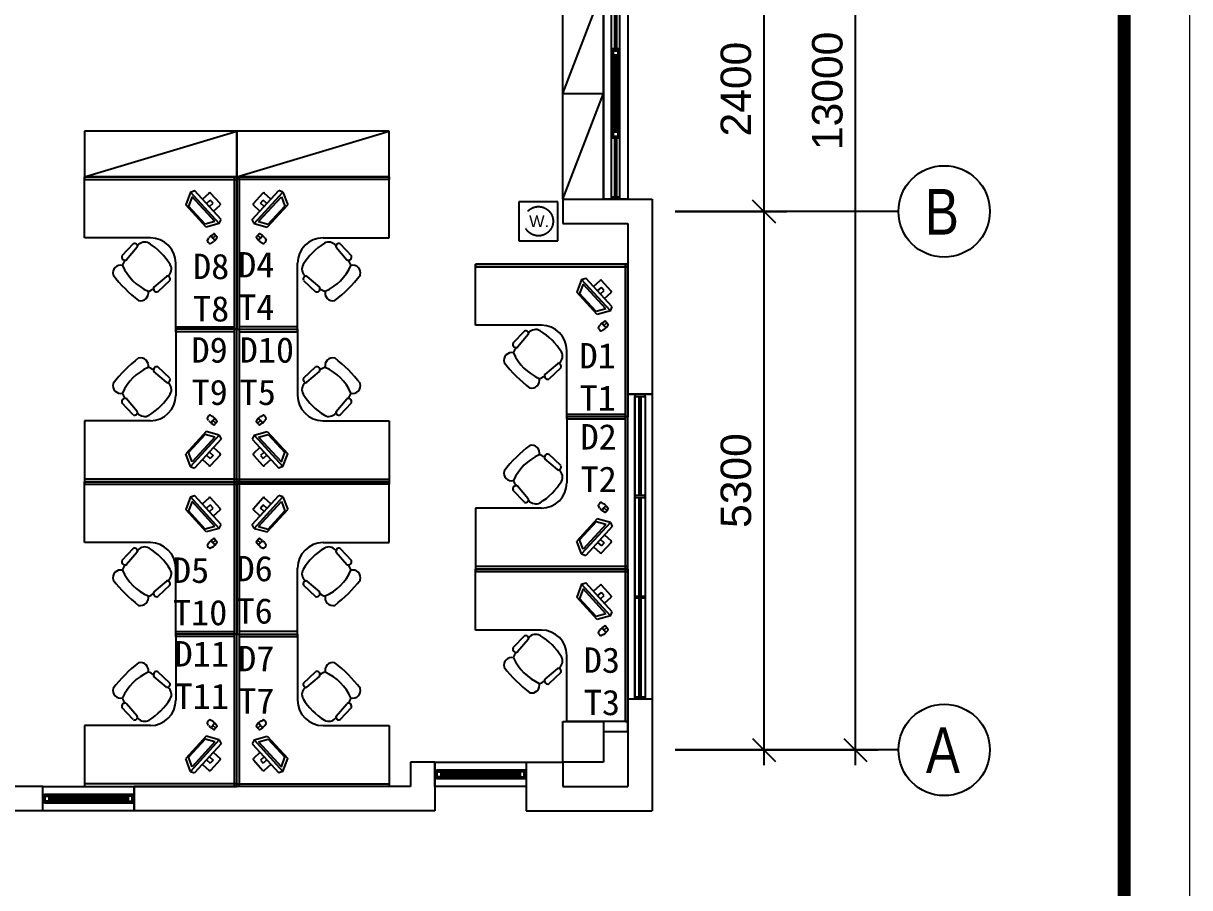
# Model space of a CAD drawing. Header units: millimetres. Extents: x 526420 to 928802, y 401925 to 509768.
# Drawn here: x 713520 to 725003, y 418068 to 426576 of the extents above; entities that cross this region are included whole.
import ezdxf

# ---------------------------------------------------------------- set-up
doc = ezdxf.new("R2010")
doc.units = ezdxf.units.MM
doc.header["$LTSCALE"] = 3000
doc.header["$MEASUREMENT"] = 0
for name, pattern in [('CENTER', [2, 1.25, -0.25, 0.25, -0.25]), ('DASH', [0.35, 0.25, -0.1]), ('HIDDEN', [0.375, 0.25, -0.125])]:
    doc.linetypes.add(name, pattern=pattern)
doc.layers.get('0').update_dxf_attribs({"linetype": 'CONTINUOUS'})
for name, color, linetype in [('A', 7, 'CONTINUOUS'), ('D-WALL', 7, 'CONTINUOUS'), ('D-WINDOW', 7, 'CONTINUOUS'), ('P-FURNI-I', 7, 'CONTINUOUS'), ('P-WALL', 7, 'CONTINUOUS'), ('窗台线', 7, 'CONTINUOUS')]:
    doc.layers.add(name, color=color, linetype=linetype)
doc.styles.add('Arial', font='ARIAL.TTF')
doc.styles.get("Standard").update_dxf_attribs({"font": 'romans.shx', "width": 0.65, "bigfont": 'hzfs1.shx'})
doc.styles.add('TITLE', font='ARIAL.TTF')

msp = doc.modelspace()

# ---------------------------------------------------------------- linework, layer by layer
at = {"color": 0, "ltscale": 0.7}
for p, q in [((721711, 432574), (721711, 419274)), ((720811, 427274), (720811, 424574)), ((720811, 424874), (720811, 419274)), ((719936, 424724), (721036, 424724)), ((719936, 424724), (721036, 424724)), ((719936, 419424), (721036, 419424)), ((719936, 419424), (721936, 419424))]:
    msp.add_line(p, q, dxfattribs=at)
at = {"color": 0, "linetype": 'ByBlock'}
for p, q in [((720699, 424836), (720924, 424611)), ((720924, 424611), (720699, 424836)), ((720699, 419536), (720924, 419311)), ((721599, 419536), (721824, 419311))]:
    msp.add_line(p, q, dxfattribs=at)
at = {"color": 0, "linetype": 'CENTER'}
for p, q in [((722136, 424724), (719936, 424724)), ((722136, 419424), (719936, 419424))]:
    msp.add_line(p, q, dxfattribs=at)
at = {"color": 0, "ltscale": 5}
for centre in [(722586, 424724), (722586, 419424)]:
    msp.add_circle(centre, 450, dxfattribs=at)
at = {"layer": 'A', "linetype": 'ByBlock', "lineweight": 0}
for points in [[(725003, 442590), (669580, 442590), (669580, 403020), (725003, 403020)], [(670224, 403665), (724358, 403665), (724358, 441945), (670224, 441945)]]:
    msp.add_lwpolyline(points, close=True, dxfattribs=at)
at = {"layer": 'A', "linetype": 'ByBlock', "lineweight": 0, "const_width": 129}
msp.add_lwpolyline([(670224, 403665), (724358, 403665), (724358, 441945), (670224, 441945)], close=True, dxfattribs=at)
at = {"layer": 'D-WALL', "color": 0, "ltscale": 0.7}
for p, q in [((718831, 424844), (718831, 424604)), ((718831, 424844), (719711, 424844)), ((719711, 424844), (719711, 422924)), ((718831, 424604), (719471, 424604)), ((719471, 424604), (719471, 422924)), ((719471, 422924), (719541, 422924)), ((719471, 419923), (719471, 422924)), ((719711, 422924), (719472, 422924)), ((719541, 422924), (719541, 419923)), ((719471, 422894), (719472, 422894)), ((719471, 419924), (719471, 419064)), ((719541, 419923), (719471, 419923)), ((719711, 419924), (719472, 419924)), ((719711, 419924), (719711, 418824)), ((719471, 419894), (719472, 419894)), ((717571, 419304), (717331, 419304)), ((717331, 419304), (717331, 419064)), ((717571, 419304), (717571, 418824)), ((718471, 419304), (718831, 419304)), ((718471, 419304), (718471, 418824)), ((718831, 419304), (718831, 419064)), ((713711, 419064), (713151, 419064)), ((713711, 418824), (713711, 419064)), ((717331, 419064), (714611, 419064)), ((714611, 418824), (714611, 419064)), ((718831, 419064), (719471, 419064)), ((713711, 418824), (712401, 418824)), ((717571, 418824), (714611, 418824)), ((718471, 418824), (719711, 418824))]:
    msp.add_line(p, q, dxfattribs=at)
at = {"layer": 'D-WALL', "color": 0, "ltscale": 100}
for p, q in [((718831, 419704), (719231, 419704)), ((718831, 419304), (718831, 419704)), ((719231, 419704), (719231, 419304)), ((719231, 419304), (718831, 419304))]:
    msp.add_line(p, q, dxfattribs=at)
at = {"layer": 'D-WINDOW', "color": 0, "ltscale": 0.7}
for p, q in [((719471, 426924), (719471, 424844)), ((719311, 424864), (719311, 426904)), ((719344, 426324), (719344, 426904)), ((719359, 426904), (719359, 426324)), ((719391, 426904), (719391, 424864)), ((719311, 426324), (719311, 426304)), ((719391, 426324), (719311, 426324)), ((719311, 426304), (719391, 426304)), ((719326, 426304), (719326, 426264)), ((719376, 426304), (719326, 426304)), ((719326, 425504), (719326, 426264)), ((719326, 426264), (719376, 426264)), ((719326, 426264), (719376, 426264)), ((719359, 426324), (719344, 426324)), ((719344, 425504), (719344, 426264)), ((719344, 426264), (719359, 426264)), ((719359, 426264), (719359, 425504)), ((719376, 426264), (719376, 426304)), ((719376, 426264), (719376, 425504)), ((719391, 426304), (719391, 426324)), ((719311, 425444), (719311, 425464)), ((719311, 425464), (719391, 425464)), ((719391, 425444), (719311, 425444)), ((719326, 425504), (719326, 425464)), ((719376, 425504), (719326, 425504)), ((719376, 425504), (719326, 425504)), ((719326, 425464), (719376, 425464)), ((719359, 425504), (719344, 425504)), ((719344, 424864), (719344, 425444)), ((719344, 425444), (719359, 425444)), ((719359, 425444), (719359, 424864)), ((719376, 425464), (719376, 425504)), ((719391, 425464), (719391, 425444)), ((719311, 424844), (719311, 424864)), ((719311, 424864), (719391, 424864)), ((719391, 424864), (719311, 424864)), ((719359, 424864), (719344, 424864)), ((719391, 424864), (719391, 424844)), ((719391, 424844), (719311, 424844)), ((719471, 419924), (719471, 422924)), ((719471, 422924), (719711, 422924)), ((719541, 422924), (719541, 422904)), ((719641, 422924), (719541, 422924)), ((719541, 419944), (719541, 422904)), ((719541, 422904), (719641, 422904)), ((719541, 422904), (719641, 422904)), ((719584, 421929), (719584, 422904)), ((719584, 422904), (719599, 422904)), ((719599, 422904), (719599, 421929)), ((719641, 422904), (719641, 422924)), ((719641, 422904), (719641, 419944)), ((719711, 422924), (719711, 419924)), ((719541, 421929), (719541, 421909)), ((719641, 421929), (719541, 421929)), ((719541, 421909), (719641, 421909)), ((719599, 421929), (719584, 421929)), ((719584, 420939), (719584, 421909)), ((719584, 421909), (719599, 421909)), ((719599, 421909), (719599, 420939)), ((719641, 421909), (719641, 421929)), ((719541, 420919), (719541, 420939)), ((719541, 420939), (719641, 420939)), ((719641, 420919), (719541, 420919)), ((719599, 420939), (719584, 420939)), ((719584, 419944), (719584, 420919)), ((719584, 420919), (719599, 420919)), ((719599, 420919), (719599, 419944)), ((719641, 420939), (719641, 420919)), ((719711, 419924), (719471, 419924)), ((719641, 419944), (719541, 419944)), ((719541, 419924), (719541, 419944)), ((719541, 419944), (719641, 419944)), ((719641, 419924), (719541, 419924)), ((719599, 419944), (719584, 419944)), ((719641, 419944), (719641, 419924)), ((717571, 419224), (717591, 419224)), ((717571, 419144), (717571, 419224)), ((717591, 419144), (717571, 419144)), ((718451, 419224), (717591, 419224)), ((717591, 419224), (717591, 419144)), ((717591, 419224), (717591, 419144)), ((717591, 419209), (717631, 419209)), ((717591, 419159), (717591, 419209)), ((717631, 419159), (717591, 419159)), ((717591, 419144), (718451, 419144)), ((718411, 419209), (717631, 419209)), ((717631, 419209), (717631, 419159)), ((717631, 419209), (717631, 419159)), ((718411, 419191), (717631, 419191)), ((717631, 419191), (717631, 419176)), ((717631, 419176), (718411, 419176)), ((717631, 419159), (718411, 419159)), ((718411, 419159), (718411, 419209)), ((718451, 419209), (718411, 419209)), ((718411, 419209), (718411, 419159)), ((718411, 419176), (718411, 419191)), ((718411, 419159), (718451, 419159)), ((718451, 419144), (718451, 419224)), ((718471, 419224), (718451, 419224)), ((718451, 419224), (718451, 419144)), ((718451, 419159), (718451, 419209)), ((718451, 419144), (718471, 419144)), ((718471, 419144), (718471, 419224)), ((718471, 419064), (717571, 419064)), ((713711, 418984), (713731, 418984)), ((713711, 418904), (713711, 418984)), ((713731, 418904), (713711, 418904)), ((714591, 418984), (713731, 418984)), ((713731, 418984), (713731, 418904)), ((713731, 418984), (713731, 418904)), ((713731, 418969), (713771, 418969)), ((713731, 418919), (713731, 418969)), ((713771, 418919), (713731, 418919)), ((713731, 418904), (714591, 418904)), ((714551, 418969), (713771, 418969)), ((713771, 418969), (713771, 418919)), ((713771, 418969), (713771, 418919)), ((714551, 418951), (713771, 418951)), ((713771, 418951), (713771, 418936)), ((713771, 418936), (714551, 418936)), ((713771, 418919), (714551, 418919)), ((714551, 418919), (714551, 418969)), ((714591, 418969), (714551, 418969)), ((714551, 418969), (714551, 418919)), ((714551, 418936), (714551, 418951)), ((714551, 418919), (714591, 418919)), ((714591, 418904), (714591, 418984)), ((714611, 418984), (714591, 418984)), ((714591, 418984), (714591, 418904)), ((714591, 418919), (714591, 418969)), ((714591, 418904), (714611, 418904)), ((714611, 418904), (714611, 418984)), ((714611, 418824), (713711, 418824))]:
    msp.add_line(p, q, dxfattribs=at)
at = {"layer": 'P-FURNI-I', "color": 0, "ltscale": 100}
for p, q in [((718831, 425884), (719231, 426924)), ((718831, 424844), (718831, 426924)), ((719231, 426924), (719231, 424844)), ((718831, 425884), (719231, 425884)), ((718831, 424844), (719231, 425884)), ((714121, 425064), (715621, 425514)), ((715621, 425514), (714121, 425514)), ((714121, 425514), (714121, 425064)), ((715621, 425064), (717121, 425514)), ((715621, 425064), (715621, 425514)), ((717121, 425514), (715621, 425514)), ((715621, 425514), (715621, 425064)), ((717121, 425064), (717121, 425514)), ((714121, 425064), (715621, 425064)), ((715621, 425064), (717121, 425064))]:
    msp.add_line(p, q, dxfattribs=at)
at = {"layer": 'P-FURNI-I', "color": 0}
for p, q in [((714121, 425064), (714121, 425039)), ((715621, 425064), (714121, 425064)), ((714121, 424464), (714121, 425064)), ((714121, 425064), (715621, 425064)), ((714121, 425039), (715621, 425039)), ((715621, 425064), (715596, 425064)), ((715596, 425064), (715596, 422064)), ((715621, 425039), (715621, 425064)), ((715621, 422064), (715621, 425064)), ((715621, 425064), (715621, 423564)), ((715621, 425064), (715621, 425064)), ((715621, 425039), (715621, 425064)), ((715621, 425064), (717121, 425064)), ((715621, 422064), (715621, 425064)), ((715621, 425064), (715646, 425064)), ((715621, 425064), (715621, 423564)), ((717121, 425064), (715621, 425064)), ((715621, 425064), (715621, 425064)), ((717121, 425039), (715621, 425039)), ((715646, 425064), (715646, 422064)), ((717121, 425064), (717121, 425039)), ((717121, 424464), (717121, 425064)), ((715166, 424915), (715119, 424789)), ((715181, 424869), (715147, 424776)), ((715450, 424605), (715166, 424915)), ((715167, 424915), (715207, 424929)), ((715406, 424624), (715181, 424869)), ((715469, 424644), (715207, 424929)), ((715773, 424644), (716035, 424929)), ((715792, 424605), (716076, 424915)), ((715836, 424624), (716061, 424869)), ((716075, 424915), (716035, 424929)), ((716061, 424869), (716095, 424776)), ((716076, 424915), (716123, 424789)), ((715321, 424569), (715119, 424789)), ((715311, 424598), (715147, 424776)), ((715921, 424569), (716123, 424789)), ((715931, 424598), (716095, 424776)), ((715406, 424624), (715311, 424598)), ((715450, 424605), (715469, 424644)), ((715792, 424605), (715773, 424644)), ((715836, 424624), (715931, 424598)), ((715450, 424605), (715321, 424569)), ((715792, 424605), (715921, 424569)), ((714771, 424464), (714121, 424464)), ((714603, 424406), (714491, 424288)), ((716471, 424464), (717121, 424464)), ((716639, 424406), (716751, 424288)), ((714642, 424372), (714537, 424249)), ((714647, 424390), (714643, 424385)), ((716595, 424390), (716599, 424385)), ((716600, 424372), (716705, 424249)), ((715021, 423564), (715021, 424214)), ((716221, 423564), (716221, 424214)), ((717971, 424204), (717971, 424179)), ((719471, 424204), (717971, 424204)), ((717971, 423604), (717971, 424204)), ((717971, 424204), (719471, 424204)), ((717971, 424179), (719471, 424179)), ((719471, 424204), (719446, 424204)), ((719446, 424204), (719446, 421204)), ((719471, 424179), (719471, 424204)), ((719471, 421204), (719471, 424204)), ((719471, 424204), (719471, 422704)), ((719471, 424204), (719471, 424204)), ((714929, 424085), (714806, 423980)), ((714947, 424090), (714942, 424086)), ((714947, 424090), (714942, 424086)), ((716295, 424090), (716300, 424086)), ((716295, 424090), (716300, 424086)), ((716313, 424085), (716436, 423980)), ((719016, 424055), (718969, 423929)), ((719300, 423745), (719016, 424055)), ((719017, 424055), (719057, 424069)), ((719319, 423784), (719057, 424069)), ((714963, 424046), (714845, 423934)), ((716279, 424046), (716397, 423934)), ((719031, 424009), (718997, 423916)), ((719256, 423764), (719031, 424009)), ((719171, 423709), (718969, 423929)), ((719161, 423738), (718997, 423916)), ((719256, 423764), (719161, 423738)), ((719300, 423745), (719171, 423709)), ((719300, 423745), (719319, 423784)), ((715021, 423539), (715021, 423589)), ((715021, 423589), (715596, 423589)), ((715596, 423589), (715596, 423539)), ((716221, 423589), (715646, 423589)), ((715646, 423589), (715646, 423539)), ((716221, 423539), (716221, 423589)), ((718621, 423604), (717971, 423604)), ((715621, 423564), (715021, 423564)), ((715621, 423564), (715021, 423564)), ((715021, 423564), (715021, 422914)), ((715596, 423539), (715021, 423539)), ((715621, 422064), (715621, 423564)), ((715621, 423564), (716221, 423564)), ((715621, 422064), (715621, 423564)), ((715621, 423564), (716221, 423564)), ((715646, 423539), (716221, 423539)), ((716221, 423564), (716221, 422914)), ((718453, 423546), (718341, 423428)), ((718492, 423512), (718387, 423389)), ((718497, 423530), (718493, 423525)), ((718871, 422704), (718871, 423354)), ((714929, 423043), (714806, 423148)), ((714963, 423082), (714845, 423194)), ((716279, 423082), (716397, 423194)), ((716313, 423043), (716436, 423148)), ((718779, 423225), (718656, 423120)), ((718813, 423186), (718695, 423074)), ((718797, 423230), (718792, 423226)), ((718797, 423230), (718792, 423226)), ((714947, 423038), (714942, 423042)), ((714947, 423038), (714942, 423042)), ((716295, 423038), (716300, 423042)), ((716295, 423038), (716300, 423042)), ((714603, 422722), (714491, 422840)), ((714642, 422756), (714537, 422879)), ((716600, 422756), (716705, 422879)), ((716639, 422722), (716751, 422840)), ((714647, 422738), (714643, 422743)), ((716595, 422738), (716599, 422743)), ((718871, 422679), (718871, 422729)), ((718871, 422729), (719446, 422729)), ((719471, 422704), (718871, 422704)), ((719471, 422704), (718871, 422704)), ((718871, 422704), (718871, 422054)), ((719446, 422679), (718871, 422679)), ((719446, 422729), (719446, 422679)), ((719471, 421204), (719471, 422704)), ((714771, 422664), (714121, 422664)), ((714121, 422664), (714121, 422064)), ((715321, 422559), (715119, 422339)), ((715450, 422523), (715321, 422559)), ((715792, 422523), (715921, 422559)), ((715921, 422559), (716123, 422339)), ((716471, 422664), (717121, 422664)), ((717121, 422664), (717121, 422064)), ((715311, 422530), (715147, 422352)), ((715450, 422523), (715166, 422213)), ((715406, 422504), (715181, 422259)), ((715469, 422484), (715207, 422198)), ((715406, 422504), (715311, 422530)), ((715450, 422523), (715469, 422484)), ((715792, 422523), (715773, 422484)), ((715773, 422484), (716035, 422198)), ((715792, 422523), (716076, 422213)), ((715836, 422504), (715931, 422530)), ((715836, 422504), (716061, 422259)), ((715931, 422530), (716095, 422352)), ((715166, 422213), (715119, 422339)), ((715181, 422259), (715147, 422352)), ((716061, 422259), (716095, 422352)), ((716076, 422213), (716123, 422339)), ((718813, 422222), (718695, 422334)), ((715167, 422213), (715207, 422198)), ((716075, 422213), (716035, 422198)), ((718779, 422183), (718656, 422288)), ((718797, 422178), (718792, 422182)), ((718797, 422178), (718792, 422182)), ((714121, 422089), (714121, 422064)), ((715621, 422089), (714121, 422089)), ((714121, 422064), (715621, 422064)), ((714121, 422064), (715621, 422064)), ((714121, 422064), (714121, 422039)), ((715621, 422064), (714121, 422064)), ((714121, 421464), (714121, 422064)), ((714121, 422064), (715621, 422064)), ((714121, 422039), (715621, 422039)), ((715596, 422064), (715621, 422064)), ((715621, 422064), (715596, 422064)), ((715596, 422064), (715596, 419064)), ((715621, 422064), (715621, 422089)), ((715621, 422064), (715621, 422089)), ((715621, 422089), (717121, 422089)), ((715621, 422064), (715621, 422064)), ((715621, 422039), (715621, 422064)), ((715621, 419064), (715621, 422064)), ((715621, 422064), (715621, 420564)), ((715621, 422064), (715621, 422064)), ((717121, 422064), (715621, 422064)), ((715646, 422064), (715621, 422064)), ((717121, 422064), (715621, 422064)), ((715621, 422064), (715621, 422064)), ((715621, 422039), (715621, 422064)), ((715621, 422064), (717121, 422064)), ((715621, 419064), (715621, 422064)), ((715621, 422064), (715646, 422064)), ((715621, 422064), (715621, 420564)), ((717121, 422064), (715621, 422064)), ((715621, 422064), (715621, 422064)), ((717121, 422039), (715621, 422039)), ((715646, 422064), (715646, 419064)), ((717121, 422089), (717121, 422064)), ((717121, 422064), (717121, 422039)), ((717121, 421464), (717121, 422064)), ((718492, 421896), (718387, 422019)), ((715166, 421915), (715119, 421789)), ((715181, 421869), (715147, 421776)), ((715450, 421605), (715166, 421915)), ((715167, 421915), (715207, 421929)), ((715406, 421624), (715181, 421869)), ((715469, 421644), (715207, 421929)), ((715773, 421644), (716035, 421929)), ((715792, 421605), (716076, 421915)), ((715836, 421624), (716061, 421869)), ((716075, 421915), (716035, 421929)), ((716061, 421869), (716095, 421776)), ((716076, 421915), (716123, 421789)), ((718453, 421862), (718341, 421980)), ((718497, 421878), (718493, 421883)), ((715321, 421569), (715119, 421789)), ((715311, 421598), (715147, 421776)), ((715921, 421569), (716123, 421789)), ((715931, 421598), (716095, 421776)), ((718621, 421804), (717971, 421804)), ((717971, 421804), (717971, 421204)), ((715450, 421605), (715469, 421644)), ((715792, 421605), (715773, 421644)), ((719171, 421699), (718969, 421479)), ((719161, 421670), (718997, 421492)), ((719300, 421663), (719016, 421353)), ((719256, 421644), (719031, 421399)), ((719256, 421644), (719161, 421670)), ((719300, 421663), (719171, 421699)), ((719300, 421663), (719319, 421624)), ((715406, 421624), (715311, 421598)), ((715450, 421605), (715321, 421569)), ((715792, 421605), (715921, 421569)), ((715836, 421624), (715931, 421598)), ((719319, 421624), (719057, 421338)), ((714771, 421464), (714121, 421464)), ((716471, 421464), (717121, 421464)), ((719016, 421353), (718969, 421479)), ((719031, 421399), (718997, 421492)), ((714603, 421406), (714491, 421288)), ((714642, 421372), (714537, 421249)), ((714647, 421390), (714643, 421385)), ((716595, 421390), (716599, 421385)), ((716600, 421372), (716705, 421249)), ((716639, 421406), (716751, 421288)), ((719017, 421353), (719057, 421338)), ((715021, 420564), (715021, 421214)), ((716221, 420564), (716221, 421214)), ((717971, 421229), (717971, 421204)), ((719471, 421229), (717971, 421229)), ((717971, 421204), (719471, 421204)), ((717971, 421204), (719471, 421204)), ((717971, 421204), (717971, 421179)), ((719471, 421204), (717971, 421204)), ((717971, 420604), (717971, 421204)), ((717971, 421204), (719471, 421204)), ((717971, 421179), (719471, 421179)), ((719446, 421204), (719471, 421204)), ((719471, 421204), (719446, 421204)), ((719446, 421204), (719446, 419704)), ((719471, 421204), (719471, 421229)), ((719471, 421204), (719471, 421204)), ((719471, 421179), (719471, 421204)), ((719471, 419704), (719471, 421204)), ((719471, 421204), (719471, 419704)), ((719471, 421204), (719471, 421204)), ((714929, 421085), (714806, 420980)), ((714947, 421090), (714942, 421086)), ((714947, 421090), (714942, 421086)), ((716295, 421090), (716300, 421086)), ((716295, 421090), (716300, 421086)), ((716313, 421085), (716436, 420980)), ((719017, 421055), (719057, 421069)), ((719319, 420784), (719057, 421069)), ((714963, 421046), (714845, 420934)), ((716279, 421046), (716397, 420934)), ((719016, 421055), (718969, 420929)), ((719031, 421009), (718997, 420916)), ((719300, 420745), (719016, 421055)), ((719256, 420764), (719031, 421009)), ((719171, 420709), (718969, 420929)), ((719161, 420738), (718997, 420916)), ((719256, 420764), (719161, 420738)), ((719300, 420745), (719171, 420709)), ((719300, 420745), (719319, 420784)), ((718621, 420604), (717971, 420604)), ((715021, 420539), (715021, 420589)), ((715021, 420589), (715596, 420589)), ((715621, 420564), (715021, 420564)), ((715621, 420564), (715021, 420564)), ((715021, 420564), (715021, 419914)), ((715596, 420539), (715021, 420539)), ((715596, 420589), (715596, 420539)), ((715621, 419064), (715621, 420564)), ((715621, 420564), (716221, 420564)), ((715621, 419064), (715621, 420564)), ((715621, 420564), (716221, 420564)), ((716221, 420589), (715646, 420589)), ((715646, 420589), (715646, 420539)), ((715646, 420539), (716221, 420539)), ((716221, 420539), (716221, 420589)), ((716221, 420564), (716221, 419914)), ((718453, 420546), (718341, 420428)), ((718492, 420512), (718387, 420389)), ((718497, 420530), (718493, 420525)), ((718871, 419704), (718871, 420354)), ((714929, 420043), (714806, 420148)), ((714963, 420082), (714845, 420194)), ((716279, 420082), (716397, 420194)), ((716313, 420043), (716436, 420148)), ((718779, 420225), (718656, 420120)), ((718813, 420186), (718695, 420074)), ((718797, 420230), (718792, 420226)), ((718797, 420230), (718792, 420226)), ((714947, 420038), (714942, 420042)), ((714947, 420038), (714942, 420042)), ((716295, 420038), (716300, 420042)), ((716295, 420038), (716300, 420042)), ((714603, 419722), (714491, 419840)), ((714642, 419756), (714537, 419879)), ((716600, 419756), (716705, 419879)), ((716639, 419722), (716751, 419840)), ((714647, 419738), (714643, 419743)), ((716595, 419738), (716599, 419743)), ((719471, 419704), (718871, 419704)), ((719446, 419704), (719471, 419704)), ((714771, 419664), (714121, 419664)), ((714121, 419664), (714121, 419064)), ((716471, 419664), (717121, 419664)), ((717121, 419664), (717121, 419064)), ((715321, 419559), (715119, 419339)), ((715311, 419530), (715147, 419352)), ((715450, 419523), (715166, 419213)), ((715406, 419504), (715181, 419259)), ((715469, 419484), (715207, 419198)), ((715406, 419504), (715311, 419530)), ((715450, 419523), (715321, 419559)), ((715450, 419523), (715469, 419484)), ((715792, 419523), (715773, 419484)), ((715773, 419484), (716035, 419198)), ((715792, 419523), (715921, 419559)), ((715792, 419523), (716076, 419213)), ((715836, 419504), (715931, 419530)), ((715836, 419504), (716061, 419259)), ((715921, 419559), (716123, 419339)), ((715931, 419530), (716095, 419352)), ((715181, 419259), (715147, 419352)), ((716061, 419259), (716095, 419352)), ((715166, 419213), (715119, 419339)), ((716076, 419213), (716123, 419339)), ((715167, 419213), (715207, 419198)), ((716075, 419213), (716035, 419198)), ((714121, 419089), (714121, 419064)), ((715621, 419089), (714121, 419089)), ((714121, 419064), (715621, 419064)), ((714121, 419064), (715621, 419064)), ((715596, 419064), (715621, 419064)), ((715621, 419064), (715621, 419089)), ((715621, 419064), (715621, 419089)), ((715621, 419089), (717121, 419089)), ((715621, 419064), (715621, 419064)), ((717121, 419064), (715621, 419064)), ((715646, 419064), (715621, 419064)), ((717121, 419064), (715621, 419064)), ((715621, 419064), (715621, 419064)), ((717121, 419089), (717121, 419064))]:
    msp.add_line(p, q, dxfattribs=at)
at = {"layer": 'P-FURNI-I', "color": 0, "linetype": 'ByBlock'}
for p, q in [((715284, 424846), (715349, 424905)), ((715457, 424801), (715363, 424905)), ((715785, 424801), (715879, 424905)), ((715958, 424846), (715893, 424905)), ((715324, 424802), (715361, 424835)), ((715352, 424772), (715388, 424805)), ((715388, 424805), (715361, 424835)), ((715392, 424728), (715457, 424787)), ((715850, 424728), (715785, 424787)), ((715854, 424805), (715881, 424835)), ((715891, 424772), (715854, 424805)), ((715918, 424802), (715881, 424835)), ((715345, 424463), (715332, 424443)), ((715368, 424486), (715353, 424473)), ((715383, 424421), (715362, 424410)), ((715368, 424486), (715391, 424502)), ((715415, 424489), (715386, 424462)), ((715409, 424442), (715394, 424428)), ((715404, 424501), (715426, 424477)), ((715409, 424442), (715427, 424464)), ((715833, 424442), (715815, 424464)), ((715838, 424501), (715816, 424477)), ((715827, 424489), (715856, 424462)), ((715833, 424442), (715848, 424428)), ((715874, 424486), (715851, 424502)), ((715859, 424421), (715880, 424410)), ((715874, 424486), (715889, 424473)), ((715897, 424463), (715910, 424443)), ((719134, 423986), (719199, 424045)), ((719174, 423942), (719211, 423975)), ((719202, 423912), (719238, 423945)), ((719238, 423945), (719211, 423975)), ((719307, 423941), (719213, 424045)), ((719242, 423868), (719307, 423927)), ((719195, 423603), (719182, 423583)), ((719218, 423626), (719203, 423613)), ((719218, 423626), (719241, 423642)), ((719265, 423629), (719236, 423602)), ((719254, 423641), (719276, 423617)), ((719259, 423582), (719277, 423604)), ((719233, 423561), (719212, 423550)), ((719259, 423582), (719244, 423568)), ((715345, 422665), (715332, 422685)), ((715383, 422707), (715362, 422718)), ((715409, 422686), (715394, 422699)), ((715409, 422686), (715427, 422664)), ((715833, 422686), (715815, 422664)), ((715833, 422686), (715848, 422699)), ((715859, 422707), (715880, 422718)), ((715897, 422665), (715910, 422685)), ((715368, 422641), (715353, 422655)), ((715368, 422641), (715391, 422626)), ((715415, 422639), (715386, 422666)), ((715404, 422627), (715426, 422651)), ((715838, 422627), (715816, 422651)), ((715827, 422639), (715856, 422666)), ((715874, 422641), (715851, 422626)), ((715874, 422641), (715889, 422655)), ((715324, 422326), (715361, 422293)), ((715352, 422356), (715388, 422323)), ((715457, 422326), (715363, 422223)), ((715392, 422400), (715457, 422341)), ((715850, 422400), (715785, 422341)), ((715785, 422326), (715879, 422223)), ((715891, 422356), (715854, 422323)), ((715918, 422326), (715881, 422293)), ((715284, 422282), (715349, 422223)), ((715388, 422323), (715361, 422293)), ((715854, 422323), (715881, 422293)), ((715958, 422282), (715893, 422223)), ((715284, 421846), (715349, 421905)), ((715457, 421801), (715363, 421905)), ((715785, 421801), (715879, 421905)), ((715958, 421846), (715893, 421905)), ((715324, 421802), (715361, 421835)), ((715352, 421772), (715388, 421805)), ((715388, 421805), (715361, 421835)), ((715392, 421728), (715457, 421787)), ((715850, 421728), (715785, 421787)), ((715854, 421805), (715881, 421835)), ((715891, 421772), (715854, 421805)), ((715918, 421802), (715881, 421835)), ((719195, 421805), (719182, 421825)), ((719218, 421781), (719203, 421795)), ((719233, 421847), (719212, 421858)), ((719218, 421781), (719241, 421766)), ((719265, 421779), (719236, 421806)), ((719259, 421826), (719244, 421839)), ((719254, 421767), (719276, 421791)), ((719259, 421826), (719277, 421804)), ((719242, 421540), (719307, 421481)), ((715345, 421463), (715332, 421443)), ((715368, 421486), (715353, 421473)), ((715383, 421421), (715362, 421410)), ((715368, 421486), (715391, 421502)), ((715415, 421489), (715386, 421462)), ((715409, 421442), (715394, 421428)), ((715404, 421501), (715426, 421477)), ((715409, 421442), (715427, 421464)), ((715833, 421442), (715815, 421464)), ((715838, 421501), (715816, 421477)), ((715827, 421489), (715856, 421462)), ((715833, 421442), (715848, 421428)), ((715874, 421486), (715851, 421502)), ((715859, 421421), (715880, 421410)), ((715874, 421486), (715889, 421473)), ((715897, 421463), (715910, 421443)), ((719134, 421422), (719199, 421363)), ((719174, 421466), (719211, 421433)), ((719202, 421496), (719238, 421463)), ((719238, 421463), (719211, 421433)), ((719307, 421466), (719213, 421363)), ((719134, 420986), (719199, 421045)), ((719174, 420942), (719211, 420975)), ((719238, 420945), (719211, 420975)), ((719307, 420941), (719213, 421045)), ((719202, 420912), (719238, 420945)), ((719242, 420868), (719307, 420927)), ((719218, 420626), (719203, 420613)), ((719218, 420626), (719241, 420642)), ((719265, 420629), (719236, 420602)), ((719254, 420641), (719276, 420617)), ((719259, 420582), (719277, 420604)), ((719195, 420603), (719182, 420583)), ((719233, 420561), (719212, 420550)), ((719259, 420582), (719244, 420568)), ((715345, 419665), (715332, 419685)), ((715383, 419707), (715362, 419718)), ((715409, 419686), (715394, 419699)), ((715409, 419686), (715427, 419664)), ((715833, 419686), (715815, 419664)), ((715833, 419686), (715848, 419699)), ((715859, 419707), (715880, 419718)), ((715897, 419665), (715910, 419685)), ((715368, 419641), (715353, 419655)), ((715368, 419641), (715391, 419626)), ((715415, 419639), (715386, 419666)), ((715404, 419627), (715426, 419651)), ((715838, 419627), (715816, 419651)), ((715827, 419639), (715856, 419666)), ((715874, 419641), (715851, 419626)), ((715874, 419641), (715889, 419655)), ((715352, 419356), (715388, 419323)), ((715392, 419400), (715457, 419341)), ((715850, 419400), (715785, 419341)), ((715891, 419356), (715854, 419323)), ((715284, 419282), (715349, 419223)), ((715324, 419326), (715361, 419293)), ((715388, 419323), (715361, 419293)), ((715457, 419326), (715363, 419223)), ((715785, 419326), (715879, 419223)), ((715854, 419323), (715881, 419293)), ((715918, 419326), (715881, 419293)), ((715958, 419282), (715893, 419223))]:
    msp.add_line(p, q, dxfattribs=at)
at = {"layer": 'P-FURNI-I', "color": 0, "linetype": 'DASH'}
for p, q in [((718784, 424820), (718400, 424820)), ((718400, 424820), (718400, 424436)), ((718784, 424436), (718784, 424820)), ((718400, 424436), (718784, 424436))]:
    msp.add_line(p, q, dxfattribs=at)
at = {"layer": 'P-FURNI-I', "color": 0, "linetype": 'HIDDEN', "ltscale": 0.5}
msp.add_circle((718592, 424628), 144, dxfattribs=at)
at = {"layer": 'P-FURNI-I', "color": 0, "linetype": 'ByBlock'}
for centre, radius, start, end in [((715355, 424898), 10, 42.5296, 132.5296), ((715887, 424898), 10, 47.4704, 137.4704), ((715450, 424795), 10, 312.5296, 42.5296), ((715792, 424795), 10, 137.4704, 227.4704), ((715340, 424438), 10, 146.8731, 222.5296), ((715406, 424480), 88, 214.1588, 230.9005), ((715387, 424436), 50, 132.5296, 146.8731), ((715358, 424419), 10, 222.5296, 298.1862), ((715484, 424552), 133, 209.5065, 235.5528), ((715360, 424465), 50, 298.1862, 312.5296), ((715397, 424494), 10, 42.5296, 124.4266), ((715419, 424470), 10, 320.6327, 42.5296), ((715823, 424470), 10, 137.4704, 219.3673), ((715758, 424552), 133, 304.4472, 330.4935), ((715845, 424494), 10, 55.5734, 137.4704), ((715882, 424465), 50, 227.4704, 241.8138), ((715884, 424419), 10, 241.8138, 317.4704), ((715855, 424436), 50, 33.1269, 47.4704), ((715836, 424480), 88, 309.0995, 325.8412), ((715902, 424438), 10, 317.4704, 33.1269), ((719205, 424038), 10, 42.5296, 132.5296), ((719300, 423935), 10, 312.5296, 42.5296), ((719237, 423576), 50, 132.5296, 146.8731), ((719334, 423692), 133, 209.5065, 235.5528), ((719247, 423634), 10, 42.5296, 124.4266), ((719269, 423610), 10, 320.6327, 42.5296), ((719190, 423578), 10, 146.8731, 222.5296), ((719256, 423620), 88, 214.1588, 230.9005), ((719208, 423559), 10, 222.5296, 298.1862), ((719210, 423605), 50, 298.1862, 312.5296), ((715340, 422690), 10, 137.4704, 213.1269), ((715406, 422648), 88, 129.0995, 145.8412), ((715358, 422709), 10, 61.8138, 137.4704), ((715484, 422576), 133, 124.4472, 150.4935), ((715360, 422663), 50, 47.4704, 61.8138), ((715758, 422576), 133, 29.5065, 55.5528), ((715882, 422663), 50, 118.1862, 132.5296), ((715884, 422709), 10, 42.5296, 118.1862), ((715836, 422648), 88, 34.1588, 50.9005), ((715902, 422690), 10, 326.8731, 42.5296), ((715387, 422692), 50, 213.1269, 227.4704), ((715397, 422634), 10, 235.5734, 317.4704), ((715419, 422658), 10, 317.4704, 39.3673), ((715823, 422658), 10, 140.6327, 222.5296), ((715845, 422634), 10, 222.5296, 304.4266), ((715855, 422692), 50, 312.5296, 326.8731), ((715450, 422333), 10, 317.4704, 47.4704), ((715792, 422333), 10, 132.5296, 222.5296), ((715355, 422230), 10, 227.4704, 317.4704), ((715887, 422230), 10, 222.5296, 312.5296), ((715355, 421898), 10, 42.5296, 132.5296), ((715887, 421898), 10, 47.4704, 137.4704), ((715450, 421795), 10, 312.5296, 42.5296), ((715792, 421795), 10, 137.4704, 227.4704), ((719190, 421830), 10, 137.4704, 213.1269), ((719256, 421788), 88, 129.0995, 145.8412), ((719237, 421832), 50, 213.1269, 227.4704), ((719208, 421849), 10, 61.8138, 137.4704), ((719334, 421716), 133, 124.4472, 150.4935), ((719210, 421803), 50, 47.4704, 61.8138), ((719247, 421774), 10, 235.5734, 317.4704), ((719269, 421798), 10, 317.4704, 39.3673), ((715340, 421438), 10, 146.8731, 222.5296), ((715406, 421480), 88, 214.1588, 230.9005), ((715387, 421436), 50, 132.5296, 146.8731), ((715358, 421419), 10, 222.5296, 298.1862), ((715484, 421552), 133, 209.5065, 235.5528), ((715360, 421465), 50, 298.1862, 312.5296), ((715397, 421494), 10, 42.5296, 124.4266), ((715419, 421470), 10, 320.6327, 42.5296), ((715823, 421470), 10, 137.4704, 219.3673), ((715758, 421552), 133, 304.4472, 330.4935), ((715845, 421494), 10, 55.5734, 137.4704), ((715882, 421465), 50, 227.4704, 241.8138), ((715884, 421419), 10, 241.8138, 317.4704), ((715855, 421436), 50, 33.1269, 47.4704), ((715836, 421480), 88, 309.0995, 325.8412), ((715902, 421438), 10, 317.4704, 33.1269), ((719300, 421473), 10, 317.4704, 47.4704), ((719205, 421370), 10, 227.4704, 317.4704), ((719205, 421038), 10, 42.5296, 132.5296), ((719300, 420935), 10, 312.5296, 42.5296), ((719237, 420576), 50, 132.5296, 146.8731), ((719334, 420692), 133, 209.5065, 235.5528), ((719247, 420634), 10, 42.5296, 124.4266), ((719269, 420610), 10, 320.6327, 42.5296), ((719190, 420578), 10, 146.8731, 222.5296), ((719256, 420620), 88, 214.1588, 230.9005), ((719208, 420559), 10, 222.5296, 298.1862), ((719210, 420605), 50, 298.1862, 312.5296), ((715340, 419690), 10, 137.4704, 213.1269), ((715406, 419648), 88, 129.0995, 145.8412), ((715358, 419709), 10, 61.8138, 137.4704), ((715484, 419576), 133, 124.4472, 150.4935), ((715360, 419663), 50, 47.4704, 61.8138), ((715758, 419576), 133, 29.5065, 55.5528), ((715882, 419663), 50, 118.1862, 132.5296), ((715884, 419709), 10, 42.5296, 118.1862), ((715836, 419648), 88, 34.1588, 50.9005), ((715902, 419690), 10, 326.8731, 42.5296), ((715387, 419692), 50, 213.1269, 227.4704), ((715397, 419634), 10, 235.5734, 317.4704), ((715419, 419658), 10, 317.4704, 39.3673), ((715823, 419658), 10, 140.6327, 222.5296), ((715845, 419634), 10, 222.5296, 304.4266), ((715855, 419692), 50, 312.5296, 326.8731), ((715450, 419333), 10, 317.4704, 47.4704), ((715792, 419333), 10, 132.5296, 222.5296), ((715355, 419230), 10, 227.4704, 317.4704), ((715887, 419230), 10, 222.5296, 312.5296)]:
    msp.add_arc(centre, radius, start, end, dxfattribs=at)
at = {"layer": 'P-FURNI-I', "color": 0}
for centre, radius, start, end in [((714616, 424381), 27.9, 341.0431, 116.2838), ((714715, 424333), 88.6, 61.1087, 140), ((714434, 423877), 624, 31.275, 58.725), ((714771, 424214), 250, 0, 90), ((716471, 424214), 250, 90, 180), ((716808, 423877), 624, 121.275, 148.725), ((716527, 424333), 88.6, 40, 118.8913), ((716626, 424381), 27.9, 63.7162, 198.9569), ((714521, 424276), 31.7, 157.1564, 302.1337), ((716721, 424276), 31.7, 237.8663, 22.8436), ((714478, 424118), 76.4, 75.3927, 194.6073), ((714663, 424136), 177, 142.3347, 161.2122), ((714955, 424398), 503, 204.209, 245.791), ((714890, 424158), 88.6, 310, 28.8913), ((716352, 424158), 88.6, 151.1087, 230), ((716287, 424398), 503, 294.209, 335.791), ((716579, 424136), 177, 18.7878, 37.6653), ((716764, 424118), 76.4, 345.3927, 104.6073), ((715500, 424943), 1384, 217.5907, 232.4093), ((714938, 424059), 27.9, 333.7162, 108.9569), ((716304, 424059), 27.9, 71.0431, 206.2838), ((715742, 424943), 1384, 307.5907, 322.4093), ((714675, 423921), 76.4, 255.3927, 14.6073), ((714695, 424105), 177, 288.618, 306.9048), ((714833, 423964), 31.7, 147.8663, 292.8436), ((716409, 423964), 31.7, 247.1564, 32.1337), ((716547, 424105), 177, 233.0952, 251.382), ((716567, 423921), 76.4, 165.3927, 284.6073), ((718621, 423354), 250, 0, 90), ((718466, 423521), 27.9, 341.0431, 116.2838), ((718565, 423473), 88.6, 61.1087, 140), ((718284, 423017), 624, 31.275, 58.725), ((718371, 423416), 31.7, 157.1564, 302.1337), ((718513, 423276), 177, 142.3347, 161.2122), ((715500, 422185), 1384, 127.5907, 142.4093), ((714675, 423207), 76.4, 345.3927, 104.6073), ((716567, 423207), 76.4, 75.3927, 194.6073), ((715742, 422185), 1384, 37.5907, 52.4093), ((718328, 423258), 76.4, 75.3927, 194.6073), ((718805, 423538), 503, 204.209, 245.791), ((718740, 423298), 88.6, 310, 28.8913), ((714955, 422730), 503, 114.209, 155.791), ((714695, 423023), 177, 53.0952, 71.382), ((714833, 423164), 31.7, 67.1564, 212.1337), ((716409, 423164), 31.7, 327.8663, 112.8436), ((716547, 423023), 177, 108.618, 126.9048), ((716287, 422730), 503, 24.209, 65.791), ((719350, 424083), 1384, 217.5907, 232.4093), ((718788, 423199), 27.9, 333.7162, 108.9569), ((714478, 423010), 76.4, 165.3927, 284.6073), ((714938, 423069), 27.9, 251.0431, 26.2838), ((714890, 422970), 88.6, 331.1087, 50), ((716352, 422970), 88.6, 130, 208.8913), ((716304, 423069), 27.9, 153.7162, 288.9569), ((716764, 423010), 76.4, 255.3927, 14.6073), ((718525, 423061), 76.4, 255.3927, 14.6073), ((718545, 423245), 177, 288.618, 306.9048), ((718683, 423104), 31.7, 147.8663, 292.8436), ((714663, 422992), 177, 198.7878, 217.6653), ((714434, 423251), 624, 301.275, 328.725), ((714771, 422914), 250, 270, 360), ((716471, 422914), 250, 180, 270), ((716808, 423251), 624, 211.275, 238.725), ((716579, 422992), 177, 322.3347, 341.2122), ((714521, 422852), 31.7, 57.8663, 202.8436), ((716721, 422852), 31.7, 337.1564, 122.1337), ((714616, 422747), 27.9, 243.7162, 18.9569), ((714715, 422795), 88.6, 220, 298.8913), ((716527, 422795), 88.6, 241.1087, 320), ((716626, 422747), 27.9, 161.0431, 296.2838), ((719350, 421325), 1384, 127.5907, 142.4093), ((718805, 421870), 503, 114.209, 155.791), ((718525, 422347), 76.4, 345.3927, 104.6073), ((718545, 422163), 177, 53.0952, 71.382), ((718683, 422304), 31.7, 67.1564, 212.1337), ((718788, 422209), 27.9, 251.0431, 26.2838), ((718328, 422150), 76.4, 165.3927, 284.6073), ((718740, 422110), 88.6, 331.1087, 50), ((718371, 421992), 31.7, 57.8663, 202.8436), ((718513, 422132), 177, 198.7878, 217.6653), ((718284, 422391), 624, 301.275, 328.725), ((718621, 422054), 250, 270, 360), ((718466, 421887), 27.9, 243.7162, 18.9569), ((718565, 421935), 88.6, 220, 298.8913), ((714616, 421381), 27.9, 341.0431, 116.2838), ((714715, 421333), 88.6, 61.1087, 140), ((714434, 420877), 624, 31.275, 58.725), ((714771, 421214), 250, 0, 90), ((716471, 421214), 250, 90, 180), ((716808, 420877), 624, 121.275, 148.725), ((716527, 421333), 88.6, 40, 118.8913), ((716626, 421381), 27.9, 63.7162, 198.9569), ((714478, 421118), 76.4, 75.3927, 194.6073), ((714521, 421276), 31.7, 157.1564, 302.1337), ((714663, 421136), 177, 142.3347, 161.2122), ((714955, 421398), 503, 204.209, 245.791), ((714890, 421158), 88.6, 310, 28.8913), ((716352, 421158), 88.6, 151.1087, 230), ((716287, 421398), 503, 294.209, 335.791), ((716721, 421276), 31.7, 237.8663, 22.8436), ((716579, 421136), 177, 18.7878, 37.6653), ((716764, 421118), 76.4, 345.3927, 104.6073), ((715500, 421943), 1384, 217.5907, 232.4093), ((714938, 421059), 27.9, 333.7162, 108.9569), ((716304, 421059), 27.9, 71.0431, 206.2838), ((715742, 421943), 1384, 307.5907, 322.4093), ((714695, 421105), 177, 288.618, 306.9048), ((714833, 420964), 31.7, 147.8663, 292.8436), ((716409, 420964), 31.7, 247.1564, 32.1337), ((716547, 421105), 177, 233.0952, 251.382), ((714675, 420921), 76.4, 255.3927, 14.6073), ((716567, 420921), 76.4, 165.3927, 284.6073), ((718621, 420354), 250, 0, 90), ((718466, 420521), 27.9, 341.0431, 116.2838), ((718565, 420473), 88.6, 61.1087, 140), ((718284, 420017), 624, 31.275, 58.725), ((718371, 420416), 31.7, 157.1564, 302.1337), ((718513, 420276), 177, 142.3347, 161.2122), ((715500, 419185), 1384, 127.5907, 142.4093), ((714675, 420207), 76.4, 345.3927, 104.6073), ((716567, 420207), 76.4, 75.3927, 194.6073), ((715742, 419185), 1384, 37.5907, 52.4093), ((718328, 420258), 76.4, 75.3927, 194.6073), ((718805, 420538), 503, 204.209, 245.791), ((718740, 420298), 88.6, 310, 28.8913), ((714955, 419730), 503, 114.209, 155.791), ((714695, 420023), 177, 53.0952, 71.382), ((714833, 420164), 31.7, 67.1564, 212.1337), ((716409, 420164), 31.7, 327.8663, 112.8436), ((716547, 420023), 177, 108.618, 126.9048), ((716287, 419730), 503, 24.209, 65.791), ((719350, 421083), 1384, 217.5907, 232.4093), ((718788, 420199), 27.9, 333.7162, 108.9569), ((714938, 420069), 27.9, 251.0431, 26.2838), ((714890, 419970), 88.6, 331.1087, 50), ((716352, 419970), 88.6, 130, 208.8913), ((716304, 420069), 27.9, 153.7162, 288.9569), ((718525, 420061), 76.4, 255.3927, 14.6073), ((718545, 420245), 177, 288.618, 306.9048), ((718683, 420104), 31.7, 147.8663, 292.8436), ((714478, 420010), 76.4, 165.3927, 284.6073), ((714663, 419992), 177, 198.7878, 217.6653), ((714434, 420251), 624, 301.275, 328.725), ((716808, 420251), 624, 211.275, 238.725), ((716579, 419992), 177, 322.3347, 341.2122), ((716764, 420010), 76.4, 255.3927, 14.6073), ((714521, 419852), 31.7, 57.8663, 202.8436), ((714771, 419914), 250, 270, 360), ((716471, 419914), 250, 180, 270), ((716721, 419852), 31.7, 337.1564, 122.1337), ((714616, 419747), 27.9, 243.7162, 18.9569), ((714715, 419795), 88.6, 220, 298.8913), ((716527, 419795), 88.6, 241.1087, 320), ((716626, 419747), 27.9, 161.0431, 296.2838)]:
    msp.add_arc(centre, radius, start, end, dxfattribs=at)
at = {"layer": 'P-WALL', "color": 0, "ltscale": 0.7}
for p, q in [((719471, 419704), (719231, 419704)), ((719231, 419704), (719231, 419604)), ((719471, 419604), (719471, 419704)), ((719231, 419604), (719471, 419604))]:
    msp.add_line(p, q, dxfattribs=at)
at = {"layer": '窗台线', "color": 0, "ltscale": 0.7}
for p, q in [((719231, 424844), (719231, 426924)), ((719471, 424844), (719231, 424844)), ((717571, 419304), (718471, 419304)), ((717571, 419064), (717571, 419304)), ((718471, 419304), (718471, 419064)), ((713711, 419064), (714611, 419064)), ((713711, 418824), (713711, 419064)), ((714611, 419064), (714611, 418824))]:
    msp.add_line(p, q, dxfattribs=at)

# ---------------------------------------------------------------- texts
at = {"color": 0, "style": 'Arial'}
for s, p in [('13000', (721585, 425328)), ('2400', (720685, 425462)), ('5300', (720685, 421609))]:
    msp.add_text(s, height=300, rotation=90, dxfattribs=at).set_placement(p)
at = {"color": 0, "style": 'Arial', "width": 0.8}
for s, p in [('B', (722396, 424496)), ('A', (722406, 419196))]:
    msp.add_text(s, height=450, dxfattribs=at).set_placement(p)
at = {"layer": 'P-FURNI-I', "color": 0, "linetype": 'DASH', "style": 'TITLE'}
msp.add_text('W.', height=115.2, dxfattribs=at).set_placement((718500, 424570))
at = {"layer": 'P-FURNI-I', "color": 6, "ltscale": 0.7, "char_height": 250, "attachment_point": 1}
for s, insert, width in [('{\\fKaiTi_GB2312|b0|i0|c134|p49;\\W1.05;\\C3;D8\\PT8}', (715191, 424308), 339.37), ('{\\fKaiTi_GB2312|b0|i0|c134|p49;\\W1.05;\\C3;D4\\PT4}', (715635, 424324), 339.37), ('{\\fKaiTi_GB2312|b0|i0|c134|p49;\\W1.05;\\C3;D10\\PT5}', (715650, 423486), 343.02), ('{\\fKaiTi_GB2312|b0|i0|c134|p49;\\W1.05;\\C3;D1\\PT1}', (718996, 423429), 339.37), ('{\\fKaiTi_GB2312|b0|i0|c134|p49;\\W1.05;\\C3;D2\\PT2}', (719006, 422631), 339.37), ('{\\fKaiTi_GB2312|b0|i0|c134|p49;\\W1.05;\\C3;D5\\PT10}', (714993, 421318), 339.37), ('{\\fKaiTi_GB2312|b0|i0|c134|p49;\\W1.05;\\C3;D6\\PT6}', (715619, 421334), 339.37), ('{\\fKaiTi_GB2312|b0|i0|c134|p49;\\W1.05;\\C3;D11\\PT11}', (715009, 420495), 339.37), ('{\\fKaiTi_GB2312|b0|i0|c134|p49;\\W1.05;\\C3;D7\\PT7}', (715635, 420448), 339.37), ('{\\fKaiTi_GB2312|b0|i0|c134|p49;\\W1.05;\\C3;D3\\PT3}', (719038, 420433), 339.37)]:
    msp.add_mtext(s, dxfattribs=dict(at, insert=insert, width=width))
at = {"layer": 'P-FURNI-I', "color": 1, "ltscale": 0.7, "insert": (715176, 423486), "char_height": 250, "width": 339.37, "attachment_point": 1}
msp.add_mtext('{\\fKaiTi_GB2312|b0|i0|c134|p49;\\W1.05;\\C3;D9\\PT9}', dxfattribs=at)

doc.saveas('drawing.dxf')
